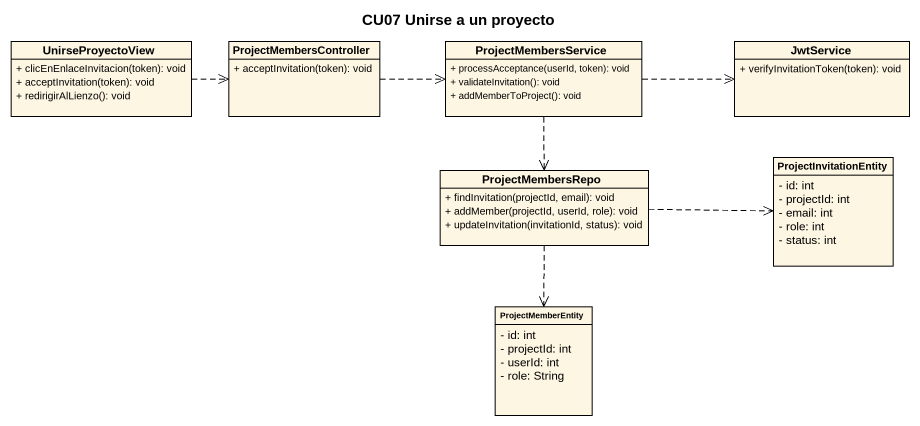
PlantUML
@startuml
title CU07 Unirse a un proyecto
hide circle
hide empty members
skinparam classAttributeIconSize 0
class UnirseProyectoView {
  + clicEnEnlaceInvitacion(token): void
  + acceptInvitation(token): void
  + redirigirAlLienzo(): void
}
class ProjectMembersController {
  + acceptInvitation(token): void
}
class ProjectMembersService {
  + processAcceptance(userId, token): void
  + validateInvitation(): void
  + addMemberToProject(): void
}
class JwtService {
  + verifyInvitationToken(token): void
}
class ProjectMembersRepo {
  + findInvitation(projectId, email): void
  + addMember(projectId, userId, role): void
  + updateInvitation(invitationId, status): void
}
class ProjectInvitationEntity {
  - id: int
  - projectId: int
  - email: int
  - role: int
  - status: int
}
class ProjectMemberEntity {
  - id: int
  - projectId: int
  - userId: int
  - role: String
}
UnirseProyectoView .right.> ProjectMembersController
ProjectMembersController .right.> ProjectMembersService
ProjectMembersService .right.> JwtService
ProjectMembersService ..> ProjectMembersRepo
ProjectMembersRepo .right.> ProjectInvitationEntity
ProjectMembersRepo ..> ProjectMemberEntity
@enduml
